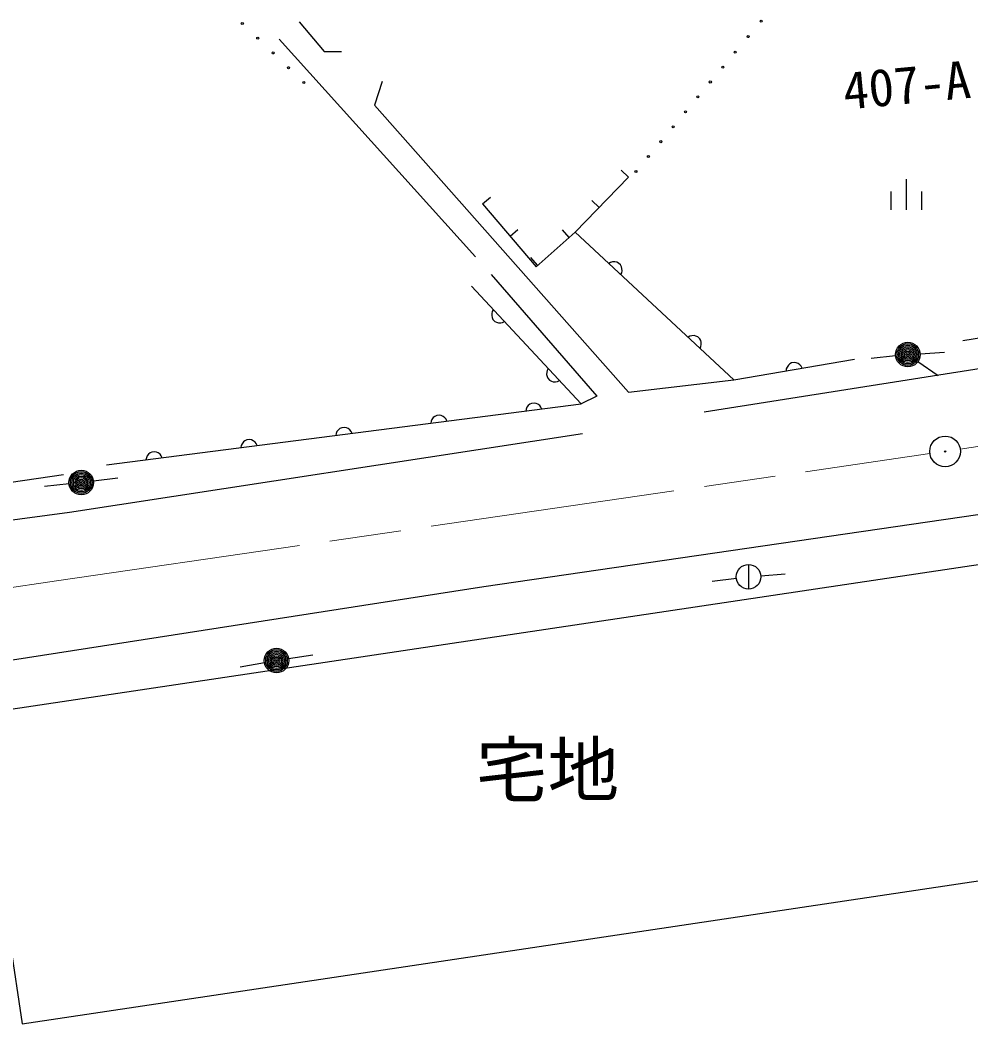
# Model space of a CAD drawing. Units: millimetres, scale not verified. Extents: x 40000 to 680000, y 20000 to 380000.
# Drawn here: x 316396 to 362875, y 257347 to 306390 of the extents above; entities that cross this region are included whole.
import ezdxf
from ezdxf.enums import TextEntityAlignment as Align

# ---------------------------------------------------------------- set-up
doc = ezdxf.new("R2010")
doc.units = ezdxf.units.MM
doc.header["$LTSCALE"] = 1000
doc.linetypes.add('CHAIN', pattern=[18.5, 12, -1.5, 3.5, -1.5])
for name, color, linetype, lineweight in [('M-BGD', 7, 'Continuous', 25), ('M-BMK', 2, 'CHAIN', 13), ('M-BMK-SRVR', 3, 'Continuous', 25), ('M-STR-STRC', 7, 'Continuous', 25)]:
    doc.layers.add(name, color=color, linetype=linetype, lineweight=lineweight)
doc.styles.add('ＭＳ ゴシック', font='')
doc.styles.get('ＭＳ ゴシック').set_extended_font_data('MS Gothic')

msp = doc.modelspace()

# ---------------------------------------------------------------- linework, layer by layer
at = {"layer": 'M-BGD'}
for p, q in [((330035, 306306), (331262, 304849)), ((329064, 305465), (338650, 294824)), ((331262, 304849), (332105, 304849)), ((334099, 303392), (333716, 302241)), ((333716, 302241), (346139, 288207)), ((343532, 296030), (346139, 298714)), ((346139, 298714), (345781, 299062)), ((359713, 298620), (359713, 297120)), ((339007, 297410), (339388, 297734)), ((358963, 298020), (358963, 297120)), ((360463, 298020), (360463, 297120)), ((339007, 297410), (341615, 294342)), ((344701, 297233), (344342, 297581)), ((340344, 295837), (340725, 296161)), ((341615, 294342), (343532, 296030)), ((343242, 295774), (342911, 296150)), ((343532, 296030), (351278, 288821)), ((341692, 294410), (341362, 294786)), ((345264, 294548), (345176, 294500)), ((345354, 294574), (345264, 294548)), ((345467, 294578), (345354, 294574)), ((345558, 294559), (345467, 294578)), ((345650, 294517), (345558, 294559)), ((345744, 294430), (345650, 294517)), ((345793, 294341), (345744, 294430)), ((345818, 294251), (345793, 294341)), ((362474, 290738), (386660, 294622)), ((339417, 293961), (344593, 288018)), ((345761, 293955), (345803, 294047)), ((345803, 294047), (345822, 294138)), ((345822, 294138), (345818, 294251)), ((343826, 287634), (338458, 293386)), ((339453, 292062), (339449, 291949)), ((339449, 291949), (339469, 291858)), ((339479, 292152), (339453, 292062)), ((339469, 291858), (339511, 291766)), ((339527, 292240), (339479, 292152)), ((339511, 291766), (339598, 291672)), ((339598, 291672), (339687, 291624)), ((339687, 291624), (339777, 291598)), ((339777, 291598), (339890, 291594)), ((339890, 291594), (339981, 291614)), ((339981, 291614), (340073, 291656)), ((349137, 290944), (349048, 290896)), ((349227, 290970), (349137, 290944)), ((349340, 290974), (349227, 290970)), ((349431, 290955), (349340, 290974)), ((349523, 290913), (349431, 290955)), ((349617, 290825), (349523, 290913)), ((349665, 290737), (349617, 290825)), ((349634, 290351), (349676, 290443)), ((349691, 290647), (349665, 290737)), ((349676, 290443), (349695, 290534)), ((349695, 290534), (349691, 290647)), ((359193, 289985), (358000, 289859)), ((360389, 290089), (361586, 290172)), ((342211, 289365), (342163, 289276)), ((351278, 288821), (357183, 289818)), ((353885, 289440), (353851, 289353)), ((353951, 289532), (353885, 289440)), ((354022, 289592), (353951, 289532)), ((354111, 289640), (354022, 289592)), ((354237, 289661), (354111, 289640)), ((354337, 289646), (354237, 289661)), ((354424, 289612), (354337, 289646)), ((354516, 289546), (354424, 289612)), ((354577, 289475), (354516, 289546)), ((354624, 289386), (354577, 289475)), ((360283, 289706), (361270, 289023)), ((342137, 289186), (342133, 289073)), ((342133, 289073), (342153, 288982)), ((342163, 289276), (342137, 289186)), ((342153, 288982), (342195, 288890)), ((342195, 288890), (342282, 288796)), ((353851, 289353), (353836, 289253)), ((342282, 288796), (342371, 288748)), ((342371, 288748), (342461, 288722)), ((342461, 288722), (342574, 288718)), ((342574, 288718), (342665, 288738)), ((342665, 288738), (342757, 288780)), ((346139, 288207), (351278, 288821)), ((344593, 288018), (343826, 287634)), ((320628, 284663), (343826, 287634)), ((341167, 287471), (341129, 287386)), ((341236, 287561), (341167, 287471)), ((341309, 287618), (341236, 287561)), ((341400, 287662), (341309, 287618)), ((341527, 287679), (341400, 287662)), ((341627, 287659), (341527, 287679)), ((341712, 287622), (341627, 287659)), ((341802, 287552), (341712, 287622)), ((341859, 287479), (341802, 287552)), ((341903, 287388), (341859, 287479)), ((336596, 286966), (336527, 286877)), ((336669, 287024), (336596, 286966)), ((336761, 287068), (336669, 287024)), ((336888, 287084), (336761, 287068)), ((336987, 287065), (336888, 287084)), ((337072, 287027), (336987, 287065)), ((337162, 286958), (337072, 287027)), ((337220, 286885), (337162, 286958)), ((341129, 287386), (341110, 287286)), ((332030, 286430), (331956, 286372)), ((332121, 286474), (332030, 286430)), ((332248, 286490), (332121, 286474)), ((332347, 286470), (332248, 286490)), ((332433, 286433), (332347, 286470)), ((332522, 286364), (332433, 286433)), ((336490, 286791), (336470, 286692)), ((336527, 286877), (336490, 286791)), ((337264, 286794), (337220, 286885)), ((331850, 286197), (331830, 286098)), ((331887, 286282), (331850, 286197)), ((331956, 286372), (331887, 286282)), ((332580, 286290), (332522, 286364)), ((332624, 286199), (332580, 286290)), ((327210, 285603), (327191, 285503)), ((327248, 285688), (327210, 285603)), ((327317, 285778), (327248, 285688)), ((327390, 285835), (327317, 285778)), ((327481, 285879), (327390, 285835)), ((327608, 285895), (327481, 285879)), ((327707, 285876), (327608, 285895)), ((327793, 285838), (327707, 285876)), ((327882, 285769), (327793, 285838)), ((327940, 285696), (327882, 285769)), ((327984, 285605), (327940, 285696)), ((322570, 285008), (322551, 284909)), ((322608, 285094), (322570, 285008)), ((322677, 285183), (322608, 285094)), ((322750, 285241), (322677, 285183)), ((322841, 285285), (322750, 285241)), ((322968, 285301), (322841, 285285)), ((323068, 285282), (322968, 285301)), ((323153, 285244), (323068, 285282)), ((323243, 285175), (323153, 285244)), ((323300, 285102), (323243, 285175)), ((323344, 285011), (323300, 285102)), ((292349, 280445), (318519, 284183)), ((319980, 283876), (321170, 284034)), ((318789, 283732), (317596, 283602)), ((339060, 278722), (368256, 282971)), ((369041, 280652), (314233, 272447)), ((352003, 279791), (352003, 278591)), ((351408, 279112), (350218, 278954)), ((352600, 279241), (353796, 279341)), ((313037, 274662), (339060, 278722)), ((329523, 275194), (330707, 275385)), ((328340, 274990), (327160, 274774)), ((314233, 272447), (316493, 257347)), ((316493, 257347), (371302, 265551))]:
    msp.add_line(p, q, dxfattribs=at)
for centre, radius in [((327260, 306226), 50), ((352621, 306340), 50), ((328011, 305505), 50), ((351984, 305581), 50), ((328763, 304784), 50), ((351348, 304822), 50), ((329515, 304063), 50), ((350742, 304093), 50), ((330266, 303342), 50), ((350136, 303365), 50), ((349530, 302636), 50), ((348925, 301908), 50), ((348319, 301179), 50), ((347713, 300450), 50), ((347107, 299722), 50), ((346501, 298993), 50), ((359790, 290048), 600), ((359790, 290048), 528), ((359790, 290048), 456), ((359790, 290048), 384), ((359790, 290048), 312), ((359790, 290048), 240), ((359790, 290048), 168), ((359790, 290048), 96), ((359790, 290048), 24), ((319385, 283797), 600), ((319385, 283797), 528), ((319385, 283797), 456), ((319385, 283797), 384), ((319385, 283797), 312), ((319385, 283797), 240), ((319385, 283797), 168), ((319385, 283797), 96), ((319385, 283797), 24), ((352003, 279191), 600), ((328930, 275098), 600), ((328930, 275098), 528), ((328930, 275098), 456), ((328930, 275098), 384), ((328930, 275098), 312), ((328930, 275098), 240), ((328930, 275098), 168), ((328930, 275098), 96), ((328930, 275098), 24)]:
    msp.add_circle(centre, radius, dxfattribs=at)
at = {"layer": 'M-BMK'}
for p, q in [((362354, 285428), (409035, 292430)), ((318178, 278996), (360870, 285209)), ((274281, 272553), (318178, 278996))]:
    msp.add_line(p, q, dxfattribs=at)
at = {"layer": 'M-BMK-SRVR'}
for radius in [750, 30]:
    msp.add_circle((361612, 285317), radius, dxfattribs=at)
at = {"layer": 'M-STR-STRC'}
for p, q in [((349833, 287257), (374853, 291187)), ((318810, 282354), (343895, 286187)), ((291202, 278616), (318810, 282354))]:
    msp.add_line(p, q, dxfattribs=at)

# ---------------------------------------------------------------- texts
at = {"layer": 'M-BGD', "style": 'ＭＳ ゴシック'}
msp.add_text('宅地', height=2566, dxfattribs=at).set_placement((338682, 267715), align=Align.BOTTOM_LEFT)
at = {"layer": 'M-STR-STRC', "style": 'ＭＳ ゴシック'}
msp.add_text('407-A', height=1833, rotation=5.4, dxfattribs=at).set_placement((356766, 301463), align=Align.BOTTOM_LEFT)

doc.saveas('drawing.dxf')
